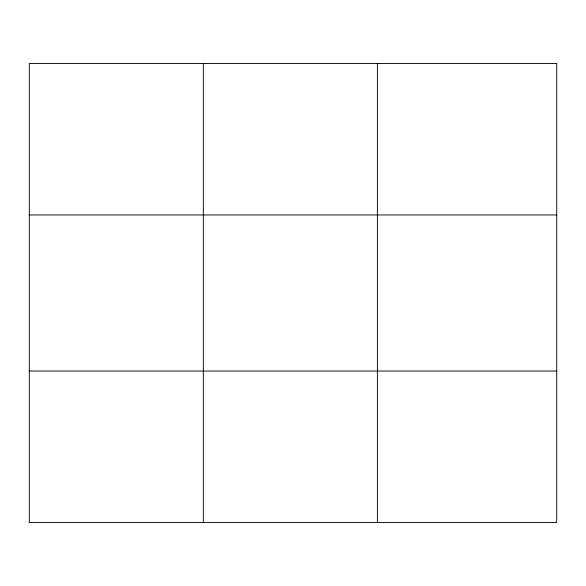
<?xml version="1.0" encoding="UTF-8"?>
<svg xmlns="http://www.w3.org/2000/svg" width="586" height="586" viewBox="0 0 586 586"><rect width="100%" height="100%" fill="white"/><g stroke="black" fill="none" stroke-linecap="round" stroke-linejoin="round"><path stroke-width="0.88" d="M203.342 522.551L203.342 63.449M377.384 522.551L377.384 63.449M29.3 214.952L556.7 214.952M29.3 371.048L556.7 371.048M556.7 63.449L556.7 522.551L29.3 522.551L29.3 63.449L556.7 63.449"/></g></svg>
